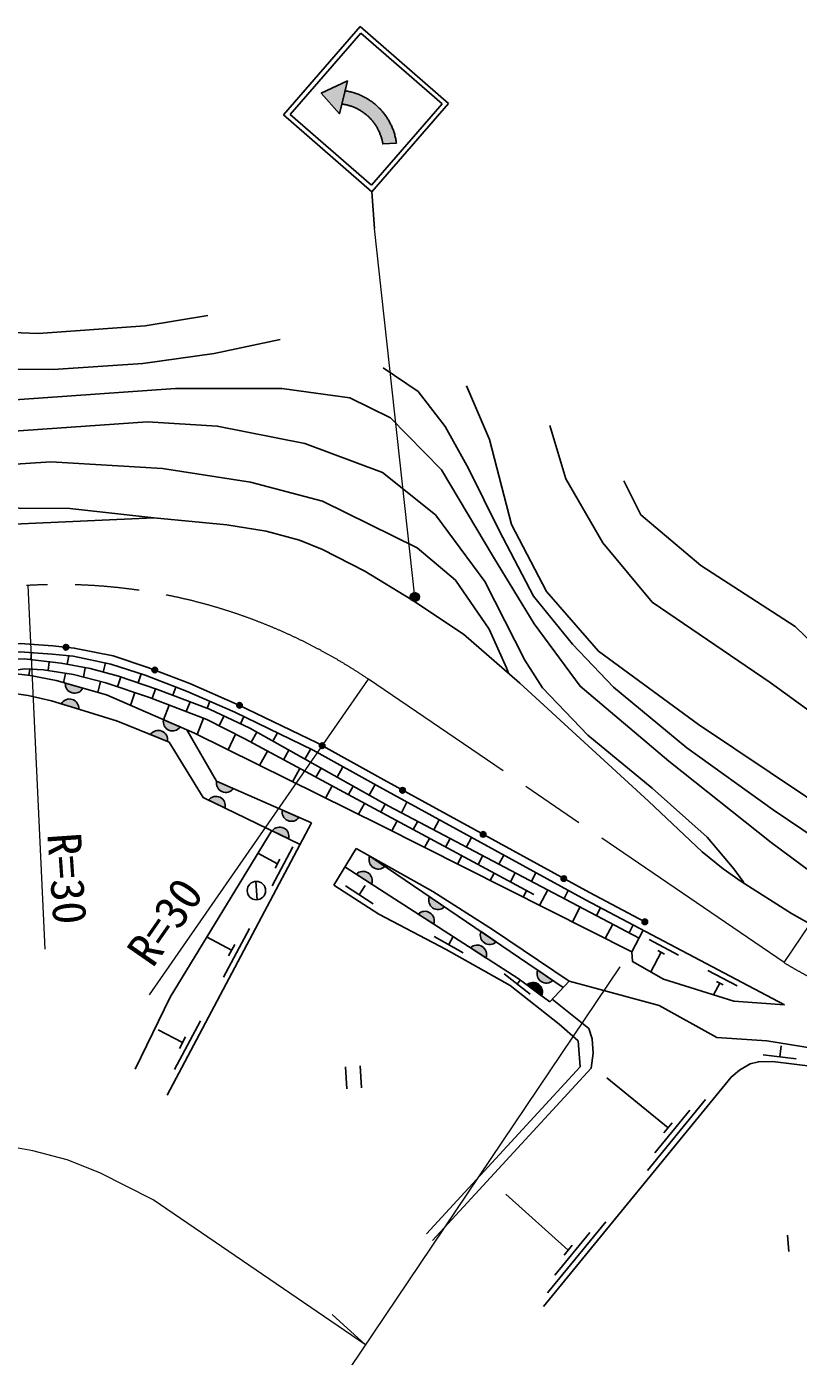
# Model space of a CAD drawing. Units: millimetres at full size, sheet at 1:1000; details may follow other scales. Extents: x 40000 to 680000, y 20000 to 380000.
# Drawn here: x 188105 to 230092, y 242605 to 314938 of the extents above; entities that cross this region are included whole.
import ezdxf
from ezdxf.enums import TextEntityAlignment as Align

# ---------------------------------------------------------------- set-up
doc = ezdxf.new("R2010")
doc.units = ezdxf.units.MM
doc.header["$LTSCALE"] = 1000
doc.linetypes.add('CHAIN', pattern=[18.5, 12, -1.5, 3.5, -1.5])
for name, color, linetype, lineweight in [('M-BGD', 7, 'Continuous', 25), ('M-BMK', 2, 'CHAIN', 13), ('M-STR-HTXT', 7, 'Continuous', 13), ('M-STR-STRC', 7, 'Continuous', 25)]:
    doc.layers.add(name, color=color, linetype=linetype, lineweight=lineweight)
doc.styles.add('ＭＳ ゴシック', font='')
doc.styles.get('ＭＳ ゴシック').set_extended_font_data('MS Gothic')

msp = doc.modelspace()

# ---------------------------------------------------------------- hatches: boundary and pattern name
at = {"layer": 'M-BGD'}
for points in [[(190098, 281195, -1), (190397, 281163, -0.41421), (190231, 281030, -0.41421)], [(194937, 279996, -1), (195217, 279888, -0.41421), (195023, 279802, -0.41421)], [(191166, 278955, -0.82183), (190213, 279225)], [(189991, 278098, -0.82183), (190940, 277812)], [(199556, 278083, -1), (199826, 277953, -1)], [(196459, 276841, -0.82183), (195552, 277238)], [(194849, 276430, -0.82183), (195768, 276059)], [(204053, 275900, -0.41421), (204257, 275958, -0.41421), (204315, 275754, -1)], [(199351, 273499, -0.82183), (198444, 273898)], [(208424, 273471, -0.41421), (208627, 273530, -0.41421), (208687, 273327, -0.41421), (208483, 273267, -0.41421)], [(198007, 272868, -0.82183), (198898, 272437)], [(202926, 271925, -0.82183), (202019, 272324)], [(201471, 271192, -0.82183), (202363, 270760)], [(212810, 271070, -0.41421), (213013, 271130, -0.41421), (213073, 270926, -0.41421), (212869, 270866, -0.41421)], [(207592, 269259, -0.82183), (206772, 269816)], [(206045, 268836, -0.82183), (206877, 268298)], [(217196, 268670, -0.41421), (217399, 268729, -0.41421), (217459, 268525, -0.41421), (217255, 268466, -0.41421)], [(210843, 267054, -0.82183), (210023, 267610)], [(209412, 266663, -0.82183), (210244, 266126)], [(221607, 266316, -1), (221870, 266172, -0.41421), (221667, 266113, -0.41421)], [(213647, 265152, -0.82183), (212827, 265709)], [(212258, 264827, -0.82183), (213090, 264290)], [(216733, 263059, -0.82183), (215913, 263616)], [(215319, 262810, -0.82183), (216117, 262222)]]:
    msp.add_hatch(color=256, dxfattribs=at).paths.add_polyline_path(points)
at = {"layer": 'M-STR-HTXT'}
msp.add_hatch(color=256, dxfattribs=at).paths.add_polyline_path([(209438, 284051, -0.41421), (209362, 283705, -0.41421), (209017, 283782, -0.41421), (209093, 284127, -0.41421)])
at = {"layer": 'M-STR-STRC'}
for points in [[(205428, 311449), (205557, 311979), (204130, 311314), (205122, 310196), (205251, 310726), (205251, 310726)], [(205431, 311462), (205431, 311462), (205557, 311979), (204130, 311314), (205122, 310196), (205251, 310726), (205251, 310726)], [(207412, 310373), (207373, 310416), (207334, 310458), (207293, 310500), (207252, 310541), (207210, 310581), (207167, 310621), (207124, 310659), (207080, 310697), (207035, 310734), (206990, 310771), (206944, 310806), (206898, 310841), (206851, 310875), (206803, 310908), (206755, 310941), (206706, 310972), (206657, 311003), (206607, 311032), (206556, 311061), (206506, 311089), (206454, 311116), (206402, 311143), (206350, 311168), (206297, 311192), (206244, 311216), (206191, 311238), (206137, 311260), (206083, 311280), (206028, 311300), (205973, 311319), (205918, 311337), (205862, 311353), (205806, 311369), (205750, 311384), (205694, 311398), (205637, 311411), (205580, 311423), (205523, 311434), (205466, 311443), (205428, 311449), (205251, 310726), (205255, 310725), (205300, 310719), (205344, 310712), (205389, 310704), (205433, 310696), (205477, 310687), (205521, 310677), (205565, 310666), (205609, 310655), (205652, 310642), (205696, 310629), (205739, 310615), (205781, 310601), (205824, 310586), (205866, 310570), (205908, 310553), (205949, 310535), (205991, 310517), (206032, 310498), (206072, 310479), (206113, 310458), (206153, 310437), (206192, 310416), (206231, 310393), (206270, 310370), (206308, 310346), (206346, 310322), (206384, 310297), (206421, 310271), (206458, 310245), (206494, 310218), (206529, 310190), (206565, 310162), (206599, 310133), (206633, 310104), (206667, 310073), (206700, 310043), (206733, 310012), (206765, 309980), (206796, 309947), (206827, 309915), (206858, 309881), (206887, 309847), (206916, 309813), (206945, 309778), (206973, 309742), (207000, 309706), (207027, 309670), (207053, 309633), (207078, 309596), (207103, 309558), (207127, 309520), (207150, 309481), (207173, 309442), (207195, 309403), (207217, 309363), (207237, 309323), (207257, 309283), (207276, 309242), (207295, 309201), (207313, 309159), (207330, 309117), (207346, 309075), (207362, 309033), (207377, 308990), (207391, 308948), (207404, 308904), (207417, 308861), (207428, 308818), (207440, 308774), (207450, 308730), (207459, 308686), (207468, 308642), (207476, 308597), (207484, 308553), (208225, 308606), (208217, 308663), (208207, 308720), (208197, 308777), (208186, 308834), (208174, 308891), (208160, 308948), (208146, 309004), (208131, 309060), (208115, 309116), (208098, 309171), (208079, 309226), (208060, 309281), (208040, 309336), (208019, 309390), (207997, 309444), (207974, 309497), (207951, 309550), (207926, 309603), (207900, 309655), (207874, 309706), (207846, 309758), (207818, 309808), (207789, 309858), (207759, 309908), (207728, 309957), (207696, 310006), (207663, 310054), (207630, 310101), (207596, 310148), (207561, 310194), (207525, 310240), (207488, 310285), (207450, 310329)]]:
    msp.add_hatch(color=256, dxfattribs=at).paths.add_polyline_path(points)

# ---------------------------------------------------------------- linework, layer by layer
at = {"layer": 'M-BGD'}
for p, q in [((188373, 280885), (188331, 280503)), ((190402, 280710), (190314, 280255)), ((188273, 279989), (188235, 279645)), ((189325, 280392), (189271, 279908)), ((191296, 280066), (191198, 279554)), ((192399, 280327), (192267, 279828)), ((190219, 279758), (190121, 279251)), ((191166, 278955), (190213, 279225)), ((192133, 279320), (191976, 278726)), ((193231, 279564), (193052, 279033)), ((194343, 279730), (194179, 279244)), ((193999, 278712), (193765, 278018)), ((195126, 278924), (194944, 278385)), ((196232, 279016), (196062, 278571)), ((189991, 278098), (190940, 277812)), ((195857, 278037), (195551, 277238)), ((196996, 278213), (196791, 277680)), ((198076, 278238), (197929, 277855)), ((196459, 276841), (195552, 277238)), ((197726, 277323), (197383, 276429)), ((198838, 277437), (198587, 276907)), ((199928, 277404), (199742, 277010)), ((194849, 276430), (195768, 276059)), ((199478, 276452), (199073, 275593)), ((200632, 276556), (200326, 276009)), ((201758, 276520), (201505, 276068)), ((203562, 275649), (203250, 275091)), ((201206, 275535), (200769, 274754)), ((202377, 275580), (202087, 275060)), ((202967, 274586), (202564, 273866)), ((204123, 274603), (203848, 274111)), ((205313, 274682), (204995, 274115)), ((199351, 273499), (198444, 273898)), ((204728, 273637), (204360, 272978)), ((205868, 273626), (205609, 273163)), ((207059, 273707), (206741, 273138)), ((198007, 272868), (198898, 272437)), ((208798, 272753), (208495, 272179)), ((202926, 271925), (202019, 272324)), ((206489, 272688), (206155, 272091)), ((207613, 272650), (207369, 272214)), ((203611, 271623), (195756, 256814)), ((208261, 271733), (207972, 271186)), ((209380, 271712), (209141, 271259)), ((210553, 271792), (210265, 271246)), ((201471, 271192), (202363, 270760)), ((210021, 270784), (209759, 270286)), ((211149, 270780), (210902, 270310)), ((212307, 270832), (212034, 270314)), ((201756, 269407), (200688, 269974)), ((201459, 268206), (202584, 270327)), ((204815, 268246), (206028, 270231)), ((206772, 269816), (217301, 262674)), ((207592, 269259), (206772, 269816)), ((211782, 269836), (211546, 269387)), ((212919, 269848), (212663, 269361)), ((214062, 269872), (213803, 269381)), ((201625, 269160), (201888, 269654)), ((200572, 268443), (200641, 267445)), ((206045, 268836), (206877, 268298)), ((213543, 268887), (213332, 268487)), ((214688, 268915), (214423, 268412)), ((215816, 268911), (215573, 268449)), ((205448, 268196), (206962, 267222)), ((206205, 267709), (206529, 268213)), ((215304, 267938), (215119, 267587)), ((216458, 267983), (216012, 267137)), ((217571, 267951), (217342, 267517)), ((210843, 267054), (210023, 267610)), ((218227, 267050), (217798, 266237)), ((219333, 267004), (219112, 266584)), ((209412, 266663), (210244, 266126)), ((198823, 263237), (200229, 265887)), ((213647, 265152), (212827, 265709)), ((219996, 266118), (219585, 265338)), ((221102, 266071), (220881, 265652)), ((199261, 264703), (197936, 265406)), ((199097, 264394), (199425, 265012)), ((210286, 265451), (211853, 264566)), ((211070, 265009), (211312, 265437)), ((212258, 264827), (213090, 264290)), ((223564, 264435), (221972, 265274)), ((222628, 264589), (222066, 263523)), ((222814, 264491), (222442, 264687)), ((214084, 263418), (215497, 262303)), ((216733, 263059), (215913, 263616)), ((226753, 262754), (225160, 263593)), ((214790, 262861), (214959, 263074)), ((215319, 262810), (216117, 262222)), ((217622, 263018), (216568, 261891)), ((225817, 262908), (225480, 262269)), ((226003, 262811), (225631, 263006)), ((196154, 258205), (197560, 260855)), ((196592, 259671), (195267, 260374)), ((196428, 259361), (196756, 259980)), ((228183, 259012), (229969, 258796)), ((229076, 258904), (229148, 259500)), ((205452, 258355), (205535, 257158)), ((206250, 258410), (206333, 257213)), ((223000, 255031), (219670, 257752)), ((221883, 252715), (225046, 256587)), ((222283, 253679), (224181, 256002)), ((222778, 254760), (223221, 255302)), ((217562, 248376), (214171, 251435)), ((216445, 246061), (219609, 249932)), ((216845, 247025), (218744, 249348)), ((229570, 248308), (229507, 249206)), ((217341, 248105), (217784, 248647))]:
    msp.add_line(p, q, dxfattribs=at)
for points in [[(161852, 310495), (160548, 307280), (159365, 303831), (157707, 299203), (157059, 297058), (156816, 295063), (157391, 292291), (159525, 290080), (162505, 288691), (165810, 288123), (171838, 287849), (184923, 288762), (190449, 288728), (195035, 288215)], [(164340, 310470), (163044, 306823), (161977, 303932), (160880, 299454), (160382, 296681), (160507, 294894), (162419, 292921), (164736, 292151), (168721, 291631), (194680, 293441), (198476, 293211), (203246, 292257), (207460, 290689), (210356, 288377), (213027, 284750), (215215, 280483), (216163, 278975), (218628, 276397), (222140, 273506), (225123, 270850), (226574, 269133), (227065, 268458), (227149, 268334)], [(162919, 310134), (161869, 307253), (160583, 304290), (159312, 300165), (158860, 298129), (158716, 295794), (158865, 293655), (161214, 290814), (164912, 289804), (169770, 289397), (176620, 289370), (181979, 290094), (186652, 291078), (189426, 291272), (195494, 290904), (200293, 290162), (204210, 289118), (209348, 286580), (211429, 284834), (213262, 282154), (214221, 280050), (214319, 279766)], [(166915, 309234), (166286, 306709), (166109, 302975), (166627, 300162), (168286, 297852), (170474, 296810), (175522, 296289), (183499, 296317), (189558, 296278), (194431, 296618), (198302, 297163), (201905, 297920)], [(164896, 308665), (163623, 303273), (163178, 300578), (163335, 298332), (164283, 296074), (165937, 294700), (168374, 293801), (173308, 293648), (196203, 295245), (201988, 295259), (205687, 294747), (207909, 293661), (210684, 290824), (213502, 286071), (215720, 282451), (218216, 279055), (223041, 274985), (228614, 270560), (232809, 267439), (236582, 264539), (237876, 263478), (237975, 263406)], [(168948, 308754), (168917, 305903), (169459, 303413), (170704, 301708), (172955, 300418), (178007, 299185), (183172, 298461), (188727, 298251), (194562, 298658), (197972, 299217)], [(101419, 299146), (124236, 291915), (141042, 286524), (149431, 283888), (154384, 282537), (158140, 281762), (162593, 281047), (166421, 280710), (173048, 280650), (179283, 280583), (184862, 280773), (187745, 280929), (189494, 280807), (190632, 280685), (192691, 280267), (194556, 279660), (196806, 278796), (199431, 277644), (203696, 275584), (207313, 273565), (218507, 267439), (229341, 261729)], [(101278, 298700), (106878, 296155), (126088, 290080), (138705, 285949), (144681, 283825), (148919, 282842), (155944, 281230), (159177, 280480), (161659, 280053), (165045, 279730), (170038, 279503), (174919, 279412), (184694, 279784), (186773, 279826), (188303, 279637), (189715, 279365), (192460, 278589), (197236, 276502), (207401, 271474), (221034, 264608), (221652, 265781)], [(106801, 296827), (123789, 291241), (137552, 286883), (144633, 284476), (148790, 283411), (154790, 281954), (159416, 280870), (162410, 280410), (165453, 280124), (170485, 279947), (178631, 279995), (186813, 280503), (187975, 280543), (189980, 280319), (191560, 280015), (193099, 279609), (195229, 278889), (198052, 277808), (200247, 276772), (207808, 272541), (221431, 265362)], [(207508, 296382), (209404, 295095), (210872, 293177), (212149, 290902), (213806, 287527), (215689, 283961), (217809, 281353), (220039, 279010), (224014, 275715), (228726, 272339), (234956, 268131), (237355, 266530), (241473, 264840), (247283, 263650), (254124, 263010), (258028, 262567), (258986, 262603)], [(212029, 295406), (213288, 292480), (214478, 287853), (216391, 284219), (219220, 280970), (224664, 276979), (232461, 271748), (237740, 268566), (243792, 266125), (248021, 265097), (256062, 264414), (271230, 265472), (278405, 266387), (285922, 268496), (292138, 271265), (299918, 276224), (304643, 281509), (308010, 286754), (309394, 288589)], [(216570, 293237), (217446, 290343), (219449, 286854), (222144, 283638), (228551, 279259), (230928, 277538), (233313, 275011), (236795, 272362), (243640, 268687), (249339, 266952), (252868, 267037), (254629, 267321), (262078, 268401), (268189, 269875), (273355, 270719), (281290, 271272), (287130, 272877), (292112, 275172), (295069, 277324), (298718, 281356), (300995, 285305), (302061, 289345), (302921, 292585)], [(220602, 290227), (221516, 288383), (224779, 285618), (229913, 282310), (234859, 277517), (239753, 273369), (243037, 272438), (248558, 271245), (255829, 271116), (262316, 271568), (266713, 272398), (270488, 273559), (274735, 273855), (280752, 274723), (286265, 276192), (290444, 279064), (293688, 282470), (295793, 285572)], [(150654, 288967), (160635, 286746), (171470, 286128), (179561, 286778), (187405, 287867), (195035, 288215), (198999, 287840), (201131, 287497), (202947, 287012), (204205, 286497), (206502, 285315), (209062, 283764), (211879, 281888), (214933, 279233), (221930, 272802), (224853, 270050), (226001, 269119), (226973, 268446), (229724, 266693), (231714, 265564)], [(134159, 286606), (142669, 283400), (152775, 281022), (160481, 279199), (165713, 278708), (173121, 278365), (178060, 278452), (184885, 278792), (186188, 278789), (187192, 278694), (188194, 278546), (189453, 278260), (191010, 277791), (193052, 277156), (195856, 276023), (197705, 273014), (202992, 270456)], [(145604, 285562), (149557, 284320), (154489, 282975), (158221, 282205), (162649, 281494), (166443, 281159), (173053, 281100), (179278, 281033), (184842, 281223), (187748, 281379), (189534, 281256), (190701, 281131), (192806, 280703), (194706, 280085), (196977, 279212), (199619, 278052), (203904, 275983), (207531, 273959), (218720, 267835), (221739, 266244)], [(215703, 267723), (199974, 276199), (197907, 277254), (194784, 278446), (192416, 279249), (190653, 279690), (189029, 279946), (188018, 280003), (186773, 279826)], [(196828, 276680), (198444, 273898), (203611, 271623)], [(194004, 258230), (195922, 262149), (201439, 271207)], [(217622, 263018), (213445, 265820), (210213, 267895), (206028, 270231)], [(205421, 269238), (214851, 263154), (216568, 261891)], [(204815, 268246), (207270, 266667), (210922, 264747), (214414, 262775), (217082, 260670), (218115, 259764), (218213, 258352), (209858, 249274)], [(229341, 261729), (226578, 261919), (222761, 263133), (221072, 264080), (221034, 264608)], [(217622, 263018), (218828, 262697), (222510, 261690), (225660, 259948), (228379, 259763), (231623, 259244)], [(210192, 248913), (218819, 258279), (218934, 259105), (218879, 259877), (218693, 260434), (216701, 262032)], [(232222, 258220), (228687, 258649), (227918, 258637), (227465, 258514), (226883, 258175), (226425, 257800), (216232, 245326)]]:
    msp.add_lwpolyline(points, dxfattribs=at)
for centre, radius in [((190247, 281179), 150), ((195077, 279942), 150), ((199691, 278018), 150), ((204184, 275827), 150), ((208555, 273399), 150), ((212941, 270998), 150), ((200606, 267944), 500), ((217327, 268597), 150), ((221739, 266244), 150)]:
    msp.add_circle(centre, radius, dxfattribs=at)
for centre, start, end in [((190716, 279184), 175.37125, 333.02944), ((190437, 277861), 354.40097, 152.05916), ((196045, 277129), 167.56357, 325.22176), ((195272, 276154), 349.17236, 146.83055), ((198937, 273788), 167.41415, 325.07234), ((198410, 272564), 345.34549, 143.00368), ((202512, 272214), 167.41415, 325.07234), ((201874, 270888), 345.34549, 143.00368), ((207237, 269618), 157.0226, 314.6808), ((206408, 268485), 338.34197, 136.00016), ((210488, 267413), 157.0226, 314.6808), ((209775, 266312), 338.34197, 136.00016), ((213292, 265511), 157.0226, 314.6808), ((212621, 264476), 338.34197, 136.00016), ((216377, 263418), 157.0226, 314.6808), ((215660, 262437), 334.83004, 132.48823)]:
    msp.add_arc(centre, 505, start, end, dxfattribs=at)
at = {"layer": 'M-BMK'}
msp.add_line((229308, 264029), (206708, 279435), dxfattribs=at)
for centre, start, end in [((189895, 254589), 55.91377, 93.41926), ((244861, 289682), 238.77233, 269.44766)]:
    msp.add_arc(centre, 30000, start, end, dxfattribs=at)
at = {"layer": 'M-STR-HTXT'}
for p, q in [((209227, 283916), (207025, 303964)), ((189117, 264762), (188187, 284539)), ((194791, 262264), (206708, 279435)), ((229308, 264029), (238774, 278086)), ((203197, 238259), (220389, 263801)), ((206547, 243237), (204731, 244888))]:
    msp.add_line(p, q, dxfattribs=at)
msp.add_lwpolyline([(206547, 243237), (194990, 251115), (192098, 252594), (190315, 253304), (188446, 253794), (186626, 254122), (183879, 254304), (170564, 253678), (168862, 253572), (165819, 253507), (163246, 253555), (160862, 253684), (158598, 253883), (155699, 254245), (152947, 254705), (150824, 255136), (149425, 255459), (146944, 256105), (145792, 256439), (144253, 256918), (142262, 257597), (138816, 258946), (136668, 259793)], dxfattribs=at)
msp.add_circle((209227, 283916), 250, dxfattribs=at)
at = {"layer": 'M-STR-STRC'}
for p, q in [((202083, 310136), (206260, 314938)), ((211062, 310761), (206260, 314938)), ((202436, 310160), (206284, 314585)), ((210709, 310737), (206284, 314585)), ((205557, 311979), (204130, 311314)), ((205122, 310196), (205557, 311979)), ((204130, 311314), (205122, 310196)), ((206861, 306312), (210709, 310737)), ((206886, 305959), (211062, 310761)), ((202083, 310136), (206886, 305959)), ((202436, 310160), (206861, 306312)), ((208225, 308606), (207484, 308553)), ((206886, 305959), (207025, 303964))]:
    msp.add_line(p, q, dxfattribs=at)
for points in [[(205557, 311979), (204130, 311314), (205122, 310196)], [(205557, 311979), (204130, 311314), (205122, 310196)], [(205428, 311449), (205557, 311979), (204130, 311314), (205122, 310196), (205251, 310726)], [(205428, 311449), (205251, 310726), (205251, 310726), (205255, 310725), (205300, 310719), (205344, 310712), (205389, 310704), (205433, 310696), (205477, 310687), (205521, 310677), (205565, 310666), (205609, 310655), (205652, 310642), (205696, 310629), (205739, 310615), (205781, 310601), (205824, 310586), (205866, 310570), (205908, 310553), (205949, 310535), (205991, 310517), (206032, 310498), (206072, 310479), (206113, 310458), (206153, 310437), (206192, 310416), (206231, 310393), (206270, 310370), (206308, 310346), (206346, 310322), (206384, 310297), (206421, 310271), (206458, 310245), (206494, 310218), (206529, 310190), (206565, 310162), (206599, 310133), (206633, 310104), (206667, 310073), (206700, 310043), (206733, 310012), (206765, 309980), (206796, 309947), (206827, 309915), (206858, 309881), (206887, 309847), (206916, 309813), (206945, 309778), (206973, 309742), (207000, 309706), (207027, 309670), (207053, 309633), (207078, 309596), (207103, 309558), (207127, 309520), (207150, 309481), (207173, 309442), (207195, 309403), (207217, 309363), (207237, 309323), (207257, 309283), (207276, 309242), (207295, 309201), (207313, 309159), (207330, 309117), (207346, 309075), (207362, 309033), (207377, 308990), (207391, 308948), (207404, 308904), (207417, 308861), (207428, 308818), (207440, 308774), (207450, 308730), (207459, 308686), (207468, 308642), (207476, 308597), (207484, 308553), (207484, 308553), (208225, 308606), (208225, 308606), (208217, 308663), (208207, 308720), (208197, 308777), (208186, 308834), (208174, 308891), (208160, 308948), (208146, 309004), (208131, 309060), (208115, 309116), (208098, 309171), (208079, 309226), (208060, 309281), (208040, 309336), (208019, 309390), (207997, 309444), (207974, 309497), (207951, 309550), (207926, 309603), (207900, 309655), (207874, 309706), (207846, 309758), (207818, 309808), (207789, 309858), (207759, 309908), (207728, 309957), (207696, 310006), (207663, 310054), (207630, 310101), (207596, 310148), (207561, 310194), (207525, 310240), (207488, 310285), (207450, 310329), (207412, 310373), (207373, 310416), (207334, 310458), (207293, 310500), (207252, 310541), (207210, 310581), (207167, 310621), (207124, 310659), (207080, 310697), (207035, 310734), (206990, 310771), (206944, 310806), (206898, 310841), (206851, 310875), (206803, 310908), (206755, 310941), (206706, 310972), (206657, 311003), (206607, 311032), (206556, 311061), (206506, 311089), (206454, 311116), (206402, 311143), (206350, 311168), (206297, 311192), (206244, 311216), (206191, 311238), (206137, 311260), (206083, 311280), (206028, 311300), (205973, 311319), (205918, 311337), (205862, 311353), (205806, 311369), (205750, 311384), (205694, 311398), (205637, 311411), (205580, 311423), (205523, 311434), (205466, 311443)]]:
    msp.add_lwpolyline(points, close=True, dxfattribs=at)

# ---------------------------------------------------------------- texts
at = {"layer": 'M-STR-HTXT', "style": 'ＭＳ ゴシック'}
msp.add_text('R=30', height=1833, rotation=273.989, dxfattribs=at).set_placement((189030, 266009), align=Align.BOTTOM_RIGHT)
msp.add_text('R=30', height=1833, rotation=55.24, dxfattribs=at).set_placement((196301, 268824), align=Align.TOP_RIGHT)

doc.saveas('drawing.dxf')
